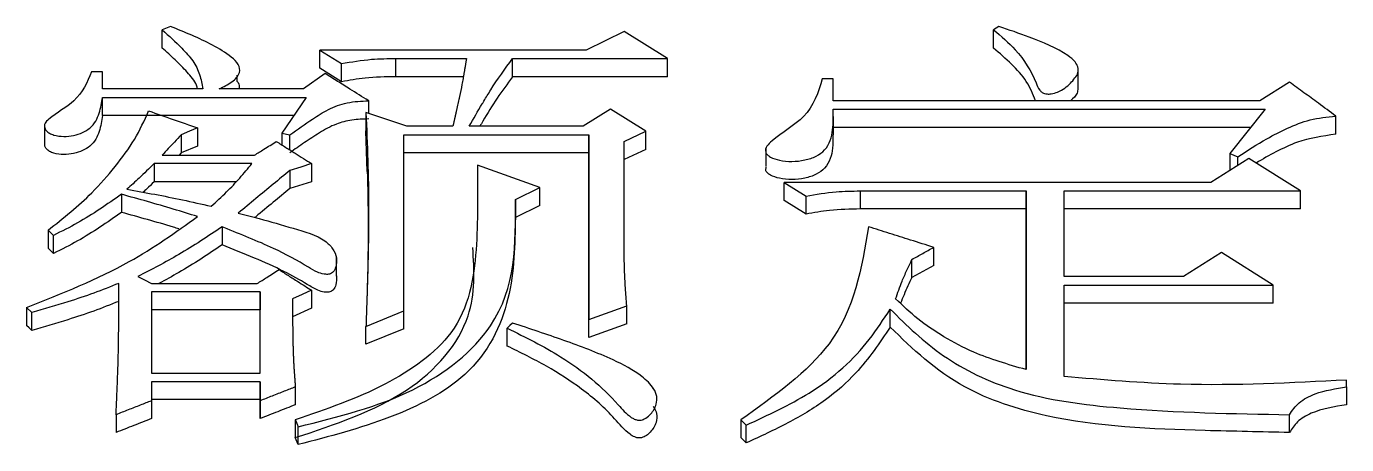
# Model space of a CAD drawing. Header units: millimetres. Extents: x 2344 to 4024, y 1094 to 2282.
# Drawn here: x 2721.33 to 2726.59, y 2091.73 to 2093.39 of the extents above; entities that cross this region are included whole.
import ezdxf

# ---------------------------------------------------------------- set-up
doc = ezdxf.new("R2010")
doc.units = ezdxf.units.MM

msp = doc.modelspace()

# ---------------------------------------------------------------- linework, layer by layer
at = {"color": 7, "linetype": 'Continuous', "lineweight": 25}
for p, q in [((2721.9052, 2093.3942), (2721.8728, 2093.3808)), ((2721.8728, 2093.308), (2721.8728, 2093.3808)), ((2725.2045, 2093.3942), (2725.1829, 2093.3807)), ((2725.1829, 2093.308), (2725.1829, 2093.3807)), ((2723.7117, 2093.374), (2723.5603, 2093.3001)), ((2723.8848, 2093.2665), (2723.7117, 2093.374)), ((2722.5002, 2093.3001), (2722.5867, 2093.2463)), ((2722.5002, 2093.2274), (2722.5002, 2093.3001)), ((2722.1717, 2093.2464), (2722.1717, 2093.2479)), ((2722.5867, 2093.1737), (2722.5002, 2093.2274)), ((2722.5867, 2093.1737), (2722.5867, 2093.2463)), ((2722.803, 2093.2665), (2723.0843, 2093.2665)), ((2722.803, 2093.1939), (2722.803, 2093.2665)), ((2723.2682, 2093.2665), (2723.8848, 2093.2665)), ((2723.2682, 2093.1938), (2723.2682, 2093.2665)), ((2723.8848, 2093.1938), (2723.8848, 2093.2665)), ((2721.6348, 2093.2126), (2721.5915, 2093.2126)), ((2721.6348, 2093.1452), (2721.6348, 2093.2126)), ((2722.1717, 2093.1753), (2722.1717, 2093.1997)), ((2722.5218, 2093.2059), (2722.4353, 2093.1452)), ((2723.072, 2093.1939), (2722.803, 2093.1939)), ((2723.8848, 2093.1938), (2723.2682, 2093.1938)), ((2724.5446, 2093.1856), (2724.5014, 2093.1856)), ((2724.5446, 2093.0979), (2724.5446, 2093.1856)), ((2725.5201, 2093.1469), (2725.5201, 2093.2202)), ((2726.3619, 2093.1722), (2726.243, 2093.0979)), ((2722.035, 2093.1452), (2721.6348, 2093.1452)), ((2722.4353, 2093.1452), (2722.0999, 2093.1452)), ((2721.6348, 2093.039), (2721.6348, 2093.1115)), ((2722.4461, 2093.1115), (2722.3487, 2092.9695)), ((2722.6949, 2093.0471), (2722.6949, 2093.098)), ((2726.243, 2093.0979), (2724.5446, 2093.0979)), ((2722.3964, 2093.039), (2721.6348, 2093.039)), ((2722.8463, 2092.9966), (2722.6841, 2093.0507)), ((2722.6841, 2093.0507), (2722.6841, 2092.9783)), ((2723.6576, 2093.0642), (2723.5494, 2092.9966)), ((2723.7982, 2092.9763), (2723.6576, 2093.0642)), ((2724.5446, 2093.0642), (2726.2646, 2093.0642)), ((2724.5458, 2092.9619), (2724.5458, 2093.0347)), ((2726.2646, 2093.0642), (2726.124, 2092.8882)), ((2726.5459, 2092.9648), (2726.5459, 2093.0371)), ((2721.4038, 2092.9989), (2721.4038, 2092.9262)), ((2721.9485, 2092.9627), (2721.9485, 2092.8905)), ((2722.0134, 2092.9898), (2722.0134, 2092.9175)), ((2722.3487, 2092.9695), (2722.3812, 2092.9627)), ((2722.3487, 2092.9695), (2722.3487, 2092.9221)), ((2722.6887, 2092.8161), (2722.6841, 2092.9783)), ((2722.8355, 2092.9627), (2723.5711, 2092.9627)), ((2722.8355, 2092.2606), (2722.8355, 2092.9627)), ((2723.0302, 2092.9966), (2722.8463, 2092.9966)), ((2723.5494, 2092.9966), (2723.0951, 2092.9966)), ((2723.5711, 2092.9627), (2723.5711, 2092.2263)), ((2723.5711, 2092.8905), (2723.5711, 2092.9627)), ((2723.7117, 2092.9356), (2723.7982, 2092.9763)), ((2723.7982, 2092.904), (2723.7982, 2092.9763)), ((2726.2068, 2092.9918), (2724.5458, 2092.9918)), ((2722.0134, 2092.9175), (2721.9485, 2092.8905)), ((2723.7117, 2092.5207), (2723.7117, 2092.9356)), ((2724.2769, 2092.9092), (2724.2769, 2092.8366)), ((2721.8728, 2092.8814), (2722.2406, 2092.8814)), ((2721.9485, 2092.8905), (2721.94, 2092.8814)), ((2723.5711, 2092.8905), (2722.8355, 2092.8905)), ((2723.5711, 2092.155), (2723.5711, 2092.8905)), ((2723.7982, 2092.904), (2723.7117, 2092.8634)), ((2726.1997, 2092.8678), (2726.0482, 2092.7728)), ((2726.124, 2092.8882), (2726.1564, 2092.8746)), ((2726.124, 2092.8882), (2726.124, 2092.8203)), ((2726.1564, 2092.8407), (2726.1564, 2092.8746)), ((2726.4052, 2092.7388), (2726.1997, 2092.8678)), ((2722.2297, 2092.8475), (2721.8403, 2092.8475)), ((2721.8403, 2092.8475), (2721.8403, 2092.7754)), ((2722.3812, 2092.8204), (2722.3812, 2092.7483)), ((2722.4677, 2092.8475), (2722.4677, 2092.7754)), ((2723.3764, 2092.7524), (2723.1276, 2092.8407)), ((2722.1675, 2092.7754), (2721.8403, 2092.7754)), ((2722.4677, 2092.7754), (2722.3812, 2092.7483)), ((2723.279, 2092.7048), (2723.3764, 2092.7524)), ((2723.3764, 2092.6804), (2723.3764, 2092.7524)), ((2724.3499, 2092.7728), (2724.4365, 2092.7184)), ((2726.0482, 2092.7728), (2724.3499, 2092.7728)), ((2724.3499, 2092.7008), (2724.3499, 2092.7728)), ((2721.7105, 2092.7252), (2721.7105, 2092.6533)), ((2723.279, 2092.7048), (2723.279, 2092.6329)), ((2724.4365, 2092.6465), (2724.3499, 2092.7008)), ((2724.4365, 2092.6465), (2724.4365, 2092.7184)), ((2724.6528, 2092.7388), (2725.3127, 2092.7388)), ((2724.6528, 2092.6669), (2724.6528, 2092.7388)), ((2725.3127, 2092.7388), (2725.3127, 2092.0268)), ((2725.3127, 2092.6669), (2725.3127, 2092.7388)), ((2725.4641, 2092.7388), (2726.4052, 2092.7388)), ((2725.4641, 2092.3977), (2725.4641, 2092.7388)), ((2726.4052, 2092.6668), (2726.4052, 2092.7388)), ((2723.3764, 2092.6804), (2723.279, 2092.6329)), ((2725.3127, 2092.6669), (2724.6528, 2092.6669)), ((2725.3127, 2092.0268), (2725.3127, 2092.6669)), ((2726.4052, 2092.6668), (2725.4641, 2092.6669)), ((2721.4184, 2092.5822), (2721.4401, 2092.5617)), ((2721.4401, 2092.49), (2721.4401, 2092.5617)), ((2724.9449, 2092.4423), (2724.9449, 2092.5139)), ((2726.0915, 2092.4934), (2725.9401, 2092.3977)), ((2726.297, 2092.3634), (2726.0915, 2092.4934)), ((2722.5663, 2092.3996), (2722.5663, 2092.472)), ((2724.8583, 2092.3945), (2724.8583, 2092.4661)), ((2724.9449, 2092.4423), (2724.8583, 2092.3945)), ((2725.9401, 2092.3977), (2725.4641, 2092.3977)), ((2721.8295, 2092.3703), (2722.2514, 2092.3703)), ((2721.8295, 2092.3361), (2721.8295, 2092.013)), ((2722.2622, 2092.3361), (2721.8295, 2092.3361)), ((2722.2622, 2092.013), (2722.2622, 2092.3361)), ((2722.2622, 2092.3361), (2722.2622, 2092.2646)), ((2722.4677, 2092.3429), (2722.4677, 2092.2715)), ((2725.4641, 2092.3634), (2726.297, 2092.3634)), ((2725.4641, 2091.9992), (2725.4641, 2092.3634)), ((2726.297, 2092.292), (2726.297, 2092.3634)), ((2721.6997, 2092.285), (2721.6997, 2092.2989)), ((2723.5711, 2092.2263), (2723.7225, 2092.2812)), ((2723.7225, 2092.2099), (2723.7225, 2092.2812)), ((2726.297, 2092.292), (2725.4641, 2092.292)), ((2721.3319, 2092.2744), (2721.3535, 2092.2538)), ((2721.3319, 2092.2744), (2721.3319, 2092.203)), ((2721.3535, 2092.1825), (2721.3535, 2092.2538)), ((2722.2622, 2092.2646), (2721.8295, 2092.2646)), ((2722.2622, 2092.013), (2722.2622, 2092.2646)), ((2722.4677, 2092.2715), (2722.392, 2092.2373)), ((2722.6841, 2092.1988), (2722.8355, 2092.2606)), ((2722.8355, 2092.1893), (2722.8355, 2092.2606)), ((2723.5711, 2092.155), (2723.5711, 2092.2263)), ((2724.7718, 2092.1962), (2724.7718, 2092.2675)), ((2722.6841, 2092.1276), (2722.6841, 2092.1988)), ((2722.8355, 2092.1893), (2722.6841, 2092.1276)), ((2723.2465, 2092.1207), (2723.2465, 2092.1919)), ((2723.7225, 2092.2099), (2723.5711, 2092.155)), ((2721.8295, 2092.013), (2722.2622, 2092.013)), ((2722.2622, 2091.9785), (2721.8295, 2091.9785)), ((2721.8295, 2091.9785), (2721.8295, 2091.9026)), ((2722.2622, 2091.9026), (2722.2622, 2091.9785)), ((2722.2622, 2091.9785), (2722.2622, 2091.9076)), ((2726.5891, 2091.9578), (2726.5891, 2091.9854)), ((2722.4028, 2091.9578), (2722.4028, 2091.8869)), ((2723.8285, 2091.9517), (2723.8285, 2091.9526)), ((2726.5891, 2091.9578), (2726.5891, 2091.8869)), ((2722.2622, 2091.9076), (2721.8295, 2091.9076)), ((2721.8295, 2091.9026), (2721.8295, 2091.8317)), ((2722.2622, 2091.8317), (2722.2622, 2091.9076)), ((2722.2622, 2091.9026), (2722.2622, 2091.8317)), ((2721.6889, 2091.8473), (2721.6889, 2091.7765)), ((2724.1768, 2091.8266), (2724.1985, 2091.8058)), ((2724.1768, 2091.8266), (2724.1768, 2091.7558)), ((2724.1985, 2091.735), (2724.1985, 2091.8058)), ((2726.3619, 2091.7765), (2726.3619, 2091.8473)), ((2722.4136, 2091.7281), (2722.4028, 2091.7558)), ((2722.4136, 2091.7281), (2722.4136, 2091.7989)), ((2724.1768, 2091.7558), (2724.1985, 2091.735))]:
    msp.add_line(p, q, dxfattribs=at)
at = {"color": 7, "linetype": 'Continuous', "lineweight": 25, "flags": 128}
for points in [[(2723.5603, 2093.3001), (2723.1399, 2093.3001), (2722.5002, 2093.3001)], [(2721.6348, 2093.1115), (2722.0404, 2093.1115), (2722.4461, 2093.1115)], [(2722.0134, 2092.9898), (2721.9809, 2092.9763), (2721.9485, 2092.9627)], [(2722.3812, 2092.9018), (2722.3812, 2092.9154), (2722.3812, 2092.9391), (2722.3812, 2092.9627)], [(2722.4677, 2092.8475), (2722.4244, 2092.8339), (2722.3812, 2092.8204)], [(2722.1108, 2092.5959), (2722.1108, 2092.5639), (2722.1108, 2092.544), (2722.1108, 2092.5241)], [(2721.4184, 2092.5822), (2721.4184, 2092.556), (2721.4184, 2092.5332), (2721.4184, 2092.5105)], [(2721.4401, 2092.49), (2721.4293, 2092.5002), (2721.4184, 2092.5105)], [(2721.7754, 2092.3977), (2721.8025, 2092.384), (2721.8295, 2092.3703)], [(2722.4677, 2092.3429), (2722.4299, 2092.3258), (2722.392, 2092.3087)], [(2721.3535, 2092.1825), (2721.3427, 2092.1928), (2721.3319, 2092.203)], [(2723.2681, 2092.2125), (2723.2573, 2092.2022), (2723.2465, 2092.1919)], [(2722.4028, 2091.8265), (2722.4028, 2091.7978), (2722.4028, 2091.7768), (2722.4028, 2091.7558)]]:
    msp.add_lwpolyline(points, dxfattribs=at)
at = {"color": 7, "linetype": 'Continuous', "lineweight": 25}
for points, knots in [([(2721.8728, 2093.3808), (2721.8993, 2093.3564), (2721.9427, 2093.3165), (2721.9973, 2093.258), (2722.0242, 2093.2024), (2722.0314, 2093.1642), (2722.035, 2093.1452)], [0, 0, 0, 0, 0.3446396, 0.5657566, 0.7835326, 1, 1, 1, 1]), ([(2722.0999, 2093.1452), (2722.1173, 2093.1537), (2722.1513, 2093.1704), (2722.1859, 2093.2058), (2722.1787, 2093.2446), (2722.1382, 2093.2823), (2722.0495, 2093.3357), (2721.9626, 2093.3709), (2721.9052, 2093.3942)], [0, 0, 0, 0, 0.121784, 0.238894, 0.329996, 0.425945, 0.621085, 1, 1, 1, 1]), ([(2725.1829, 2093.3807), (2725.2135, 2093.3549), (2725.2882, 2093.2919), (2725.3389, 2093.206), (2725.3615, 2093.1454), (2725.3755, 2093.1317), (2725.3859, 2093.1264), (2725.3984, 2093.1243), (2725.4167, 2093.1255), (2725.4419, 2093.1326), (2725.4762, 2093.1535), (2725.5031, 2093.1803), (2725.5211, 2093.2096), (2725.5203, 2093.2324), (2725.5077, 2093.2568), (2725.4478, 2093.3028), (2725.3412, 2093.3472), (2725.245, 2093.3803), (2725.2045, 2093.3942)], [0, 0, 0, 0, 0.1375244, 0.3354473, 0.378025, 0.3932997, 0.4036024, 0.4139367, 0.4291013, 0.4551326, 0.490172, 0.5575547, 0.5885238, 0.6196728, 0.649408, 0.6936142, 0.8709566, 1, 1, 1, 1]), ([(2722.0132, 2093.1452), (2722.012, 2093.15), (2722.0056, 2093.174), (2721.9724, 2093.2127), (2721.9247, 2093.261), (2721.8901, 2093.2923), (2721.8728, 2093.308)], [0, 0, 0, 0, 0.076897, 0.381334, 0.690062, 1, 1, 1, 1]), ([(2725.3508, 2093.0979), (2725.3402, 2093.1242), (2725.3193, 2093.1762), (2725.256, 2093.2452), (2725.2074, 2093.2869), (2725.1829, 2093.308)], [0, 0, 0, 0, 0.335668, 0.664858, 1, 1, 1, 1]), ([(2722.5867, 2093.2463), (2722.6265, 2093.253), (2722.6976, 2093.265), (2722.7708, 2093.266), (2722.803, 2093.2665)], [0, 0, 0, 0, 0.558835, 1, 1, 1, 1]), ([(2723.0843, 2093.2665), (2723.084, 2093.2645), (2723.0833, 2093.2606), (2723.0825, 2093.2556), (2723.0817, 2093.2507), (2723.081, 2093.2467), (2723.0804, 2093.2428), (2723.0797, 2093.2388), (2723.079, 2093.2349), (2723.0782, 2093.2299), (2723.0775, 2093.226), (2723.0767, 2093.221), (2723.0758, 2093.2161), (2723.0748, 2093.2102), (2723.0738, 2093.2042), (2723.0728, 2093.1983), (2723.0717, 2093.1924), (2723.0696, 2093.1805), (2723.0648, 2093.1548), (2723.0596, 2093.1291), (2723.0555, 2093.1094), (2723.0538, 2093.1015), (2723.0521, 2093.0936), (2723.05, 2093.0837), (2723.0482, 2093.0758), (2723.0465, 2093.0679), (2723.0451, 2093.062), (2723.044, 2093.0571), (2723.0429, 2093.0522), (2723.042, 2093.0482), (2723.0411, 2093.0443), (2723.0402, 2093.0403), (2723.0393, 2093.0364), (2723.0382, 2093.0314), (2723.0373, 2093.0275), (2723.0362, 2093.0226), (2723.0353, 2093.0186), (2723.0344, 2093.0147), (2723.0335, 2093.0107), (2723.0326, 2093.0068), (2723.0314, 2093.0017), (2723.0307, 2092.9987), (2723.0302, 2092.9966)], [0, 0, 0, 0, 0.021952, 0.043903, 0.054879, 0.07683, 0.087806, 0.098782, 0.120733, 0.131709, 0.15366, 0.164636, 0.186587, 0.208539, 0.23049, 0.252442, 0.274393, 0.296345, 0.384151, 0.559767, 0.581718, 0.60367, 0.647573, 0.669524, 0.713427, 0.735378, 0.75733, 0.779281, 0.790257, 0.812208, 0.823184, 0.83416, 0.856111, 0.867087, 0.889038, 0.900014, 0.921966, 0.932941, 0.943917, 0.965868, 0.976844, 1, 1, 1, 1]), ([(2723.0951, 2092.9966), (2723.1124, 2093.0264), (2723.1317, 2093.0599), (2723.1605, 2093.108), (2723.1975, 2093.1693), (2723.238, 2093.225), (2723.2682, 2093.2665)], [0, 0, 0, 0, 0.3251759, 0.3658228, 0.5284142, 1, 1, 1, 1]), ([(2721.5915, 2093.2126), (2721.5738, 2093.1717), (2721.5416, 2093.0976), (2721.4451, 2093.0469), (2721.4037, 2093.0092), (2721.4029, 2092.9913), (2721.4112, 2092.9777), (2721.4238, 2092.9676), (2721.447, 2092.9586), (2721.4806, 2092.9546), (2721.5206, 2092.9585), (2721.5564, 2092.9704), (2721.5997, 2092.997), (2721.6251, 2093.0482), (2721.6316, 2093.0904), (2721.6348, 2093.1115)], [0, 0, 0, 0, 0.230991, 0.417984, 0.453958, 0.487906, 0.511162, 0.535138, 0.560232, 0.612084, 0.662769, 0.713245, 0.762331, 0.881446, 1, 1, 1, 1]), ([(2722.1711, 2093.1744), (2722.1725, 2093.173), (2722.181, 2093.1647), (2722.1799, 2093.154), (2722.1789, 2093.1452)], [0, 0, 0, 0, 0.171263, 1, 1, 1, 1]), ([(2722.6949, 2093.098), (2722.6699, 2093.1135), (2722.6286, 2093.1393), (2722.5709, 2093.1753), (2722.5382, 2093.1957), (2722.5218, 2093.2059)], [0, 0, 0, 0, 0.432629, 0.716314, 1, 1, 1, 1]), ([(2722.803, 2093.1939), (2722.762, 2093.193), (2722.6887, 2093.1916), (2722.6178, 2093.1792), (2722.5867, 2093.1737)], [0, 0, 0, 0, 0.5610854, 1, 1, 1, 1]), ([(2723.2682, 2093.1938), (2723.247, 2093.1654), (2723.2039, 2093.1075), (2723.1636, 2093.0407), (2723.1416, 2093.0032), (2723.1377, 2092.9966)], [0, 0, 0, 0, 0.442451, 0.900555, 1, 1, 1, 1]), ([(2724.5014, 2093.1856), (2724.4849, 2093.1318), (2724.4552, 2093.0342), (2724.3305, 2092.9663), (2724.2791, 2092.9185), (2724.2722, 2092.8971), (2724.2818, 2092.882), (2724.3001, 2092.87), (2724.3332, 2092.8587), (2724.3809, 2092.8545), (2724.4317, 2092.8604), (2724.4785, 2092.875), (2724.5286, 2092.9137), (2724.5461, 2092.9822), (2724.5451, 2093.0369), (2724.5446, 2093.0642)], [0, 0, 0, 0, 0.230342, 0.416704, 0.453392, 0.487581, 0.504129, 0.522219, 0.561724, 0.611998, 0.663323, 0.713955, 0.762021, 0.881086, 1, 1, 1, 1]), ([(2726.5459, 2093.0371), (2726.5228, 2093.0541), (2726.4806, 2093.0851), (2726.4193, 2093.1301), (2726.3811, 2093.1581), (2726.3619, 2093.1722)], [0, 0, 0, 0, 0.375947, 0.687973, 1, 1, 1, 1]), ([(2725.5193, 2093.1473), (2725.5186, 2093.141), (2725.5166, 2093.1227), (2725.5007, 2093.1077), (2725.4903, 2093.0979)], [0, 0, 0, 0, 0.345967, 1, 1, 1, 1]), ([(2722.3812, 2092.9627), (2722.4111, 2092.9837), (2722.4604, 2093.0183), (2722.5324, 2093.0646), (2722.6082, 2093.0942), (2722.6657, 2093.0967), (2722.6949, 2093.098)], [0, 0, 0, 0, 0.334385, 0.552202, 0.773272, 1, 1, 1, 1]), ([(2721.6348, 2093.039), (2721.6316, 2093.018), (2721.6251, 2092.9758), (2721.5997, 2092.9247), (2721.5564, 2092.8981), (2721.5206, 2092.8863), (2721.4806, 2092.8823), (2721.4471, 2092.8863), (2721.4237, 2092.8954), (2721.4115, 2092.9054), (2721.4038, 2092.9163), (2721.4051, 2092.9235), (2721.4056, 2092.9266)], [0, 0, 0, 0, 0.223965, 0.44903, 0.541825, 0.637278, 0.73315, 0.831226, 0.878675, 0.923993, 0.967934, 1, 1, 1, 1]), ([(2721.4184, 2092.5822), (2721.479, 2092.6306), (2721.5782, 2092.7099), (2721.6862, 2092.8345), (2721.7665, 2092.9426), (2721.8013, 2093.0193), (2721.8187, 2093.0574)], [0, 0, 0, 0, 0.34436, 0.564684, 0.783385, 1, 1, 1, 1]), ([(2721.8187, 2093.0574), (2721.8511, 2093.0462), (2721.916, 2093.0236), (2721.9809, 2093.0011), (2722.0134, 2092.9898)], [0, 0, 0, 0, 0.4999996, 1, 1, 1, 1]), ([(2722.6949, 2093.0255), (2722.6725, 2093.0247), (2722.6281, 2093.0229), (2722.5587, 2093.0056), (2722.499, 2092.9706), (2722.4387, 2092.9315), (2722.4003, 2092.9041), (2722.3812, 2092.8905)], [0, 0, 0, 0, 0.175432, 0.348604, 0.567478, 0.784095, 1, 1, 1, 1]), ([(2722.6841, 2093.0507), (2722.6866, 2092.9873), (2722.6918, 2092.8607), (2722.6947, 2092.7175), (2722.6945, 2092.6357), (2722.6944, 2092.6158), (2722.6944, 2092.6098), (2722.6944, 2092.6038), (2722.6943, 2092.5978), (2722.6943, 2092.5918), (2722.6942, 2092.5839), (2722.6941, 2092.5759), (2722.694, 2092.5679), (2722.6939, 2092.5619), (2722.6939, 2092.5559), (2722.6938, 2092.5499), (2722.6937, 2092.5439), (2722.6936, 2092.5379), (2722.6935, 2092.53), (2722.6933, 2092.522), (2722.6932, 2092.514), (2722.6931, 2092.508), (2722.693, 2092.502), (2722.6929, 2092.496), (2722.6927, 2092.49), (2722.6926, 2092.484), (2722.6925, 2092.478), (2722.6924, 2092.472), (2722.6922, 2092.464), (2722.692, 2092.456), (2722.6918, 2092.448), (2722.6917, 2092.442), (2722.6915, 2092.436), (2722.6913, 2092.43), (2722.6912, 2092.424), (2722.691, 2092.418), (2722.6908, 2092.41), (2722.6906, 2092.402), (2722.6904, 2092.3939), (2722.6902, 2092.3879), (2722.69, 2092.3819), (2722.6899, 2092.3759), (2722.6897, 2092.3699), (2722.6895, 2092.3639), (2722.6893, 2092.3579), (2722.6891, 2092.3519), (2722.6889, 2092.3439), (2722.6886, 2092.3358), (2722.6884, 2092.3278), (2722.6882, 2092.3218), (2722.688, 2092.3158), (2722.6878, 2092.3098), (2722.6876, 2092.3038), (2722.6874, 2092.2977), (2722.6872, 2092.2897), (2722.6869, 2092.2817), (2722.6866, 2092.2737), (2722.6864, 2092.2676), (2722.6862, 2092.2616), (2722.686, 2092.2556), (2722.6858, 2092.2496), (2722.6856, 2092.2435), (2722.6854, 2092.2375), (2722.6851, 2092.2295), (2722.6848, 2092.2214), (2722.6846, 2092.2134), (2722.6843, 2092.2065), (2722.6842, 2092.2017), (2722.6841, 2092.1988)], [0, 0, 0, 0, 0.22469, 0.449389, 0.505561, 0.512583, 0.519604, 0.526626, 0.533648, 0.540669, 0.547691, 0.561734, 0.568755, 0.575777, 0.582798, 0.58982, 0.596841, 0.603863, 0.610884, 0.624928, 0.631949, 0.638971, 0.645992, 0.653014, 0.660035, 0.667057, 0.674078, 0.6811, 0.688121, 0.702165, 0.709186, 0.716208, 0.723229, 0.730251, 0.737272, 0.744294, 0.751315, 0.765358, 0.77238, 0.779401, 0.786423, 0.793445, 0.800466, 0.807488, 0.814509, 0.821531, 0.828552, 0.842595, 0.849617, 0.856638, 0.86366, 0.870682, 0.877703, 0.884725, 0.891746, 0.905789, 0.912811, 0.919832, 0.926854, 0.933875, 0.940897, 0.947918, 0.95494, 0.961962, 0.976005, 0.983026, 0.990048, 1, 1, 1, 1]), ([(2726.1564, 2092.8746), (2726.194, 2092.8994), (2726.2561, 2092.9404), (2726.3527, 2092.9892), (2726.4423, 2093.0263), (2726.5112, 2093.0335), (2726.5458, 2093.0371)], [0, 0, 0, 0, 0.334836, 0.553745, 0.775373, 1, 1, 1, 1]), ([(2721.9485, 2092.9627), (2721.9394, 2092.953), (2721.9222, 2092.9345), (2721.8969, 2092.9074), (2721.8808, 2092.8901), (2721.8728, 2092.8814)], [0, 0, 0, 0, 0.361282, 0.680641, 1, 1, 1, 1]), ([(2724.5437, 2092.9619), (2724.5439, 2092.9445), (2724.5443, 2092.8997), (2724.5285, 2092.8415), (2724.4785, 2092.8028), (2724.4317, 2092.7883), (2724.3809, 2092.7824), (2724.3333, 2092.7866), (2724.2999, 2092.7979), (2724.2821, 2092.8099), (2724.2737, 2092.8213), (2724.2768, 2092.829), (2724.2784, 2092.833)], [0, 0, 0, 0, 0.155828, 0.400477, 0.499289, 0.603425, 0.70901, 0.812432, 0.89368, 0.93087, 0.964878, 1, 1, 1, 1]), ([(2726.5458, 2092.9648), (2726.4932, 2092.9568), (2726.4069, 2092.9437), (2726.3077, 2092.8944), (2726.2539, 2092.8657), (2726.2291, 2092.8496), (2726.2289, 2092.8495)], [0, 0, 0, 0, 0.438916, 0.719527, 0.99737, 1, 1, 1, 1]), ([(2722.2406, 2092.8814), (2722.253, 2092.8893), (2722.2737, 2092.9022), (2722.3025, 2092.9203), (2722.3189, 2092.9305), (2722.3271, 2092.9356)], [0, 0, 0, 0, 0.4326487, 0.7163239, 1, 1, 1, 1]), ([(2722.3271, 2092.9356), (2722.3396, 2092.9278), (2722.3645, 2092.9122), (2722.4114, 2092.8828), (2722.4458, 2092.8613), (2722.4677, 2092.8475)], [0, 0, 0, 0, 0.2662424, 0.5324848, 1, 1, 1, 1]), ([(2721.8403, 2092.8475), (2721.8305, 2092.8378), (2721.8108, 2092.8185), (2721.7752, 2092.7843), (2721.7484, 2092.7603), (2721.7321, 2092.7456)], [0, 0, 0, 0, 0.280921, 0.561854, 1, 1, 1, 1]), ([(2722.0675, 2092.6776), (2722.0883, 2092.6965), (2722.1285, 2092.733), (2722.1825, 2092.7899), (2722.214, 2092.8283), (2722.2297, 2092.8475)], [0, 0, 0, 0, 0.349925, 0.674457, 1, 1, 1, 1]), ([(2722.3812, 2092.8204), (2722.3591, 2092.8022), (2722.3139, 2092.7648), (2722.2454, 2092.7081), (2722.1989, 2092.6696), (2722.1757, 2092.6504)], [0, 0, 0, 0, 0.321741, 0.660871, 1, 1, 1, 1]), ([(2723.1276, 2092.8407), (2723.1291, 2092.7296), (2723.1323, 2092.5076), (2723.0804, 2092.1778), (2722.7651, 2091.9517), (2722.5252, 2091.8688), (2722.4028, 2091.8265)], [0, 0, 0, 0, 0.273656, 0.546764, 0.768873, 1, 1, 1, 1]), ([(2722.6894, 2092.8189), (2722.691, 2092.7515), (2722.6933, 2092.6505), (2722.6923, 2092.477), (2722.6905, 2092.4048), (2722.6895, 2092.3647)], [0, 0, 0, 0, 0.471599, 0.706014, 1, 1, 1, 1]), ([(2721.8403, 2092.7754), (2721.8305, 2092.7657), (2721.8163, 2092.7515), (2721.8015, 2092.7376), (2721.7969, 2092.7332)], [0, 0, 0, 0, 0.685137, 1, 1, 1, 1]), ([(2721.7105, 2092.7252), (2721.6819, 2092.7053), (2721.6254, 2092.6661), (2721.5369, 2092.6098), (2721.4724, 2092.5778), (2721.4401, 2092.5617)], [0, 0, 0, 0, 0.3384511, 0.6681197, 1, 1, 1, 1]), ([(2722.0134, 2092.6367), (2721.9813, 2092.6466), (2721.9151, 2092.6669), (2721.8142, 2092.6965), (2721.7451, 2092.7157), (2721.7105, 2092.7252)], [0, 0, 0, 0, 0.320379, 0.660141, 1, 1, 1, 1]), ([(2721.7321, 2092.7456), (2721.8062, 2092.7322), (2721.9189, 2092.7117), (2722.0295, 2092.6863), (2722.0675, 2092.6776)], [0, 0, 0, 0, 0.6569803, 1, 1, 1, 1]), ([(2722.3812, 2092.7483), (2722.3591, 2092.7301), (2722.3138, 2092.6928), (2722.2674, 2092.6544), (2722.243, 2092.6342), (2722.2418, 2092.6332)], [0, 0, 0, 0, 0.47479, 0.974676, 1, 1, 1, 1]), ([(2722.4136, 2091.7989), (2722.573, 2091.8387), (2722.8834, 2091.9162), (2723.2833, 2092.2391), (2723.2806, 2092.5294), (2723.279, 2092.7048)], [0, 0, 0, 0, 0.294377, 0.573566, 1, 1, 1, 1]), ([(2724.4365, 2092.7184), (2724.4762, 2092.7252), (2724.5474, 2092.7373), (2724.6205, 2092.7383), (2724.6528, 2092.7388)], [0, 0, 0, 0, 0.558835, 1, 1, 1, 1]), ([(2721.7105, 2092.6533), (2721.682, 2092.6334), (2721.6256, 2092.594), (2721.5369, 2092.538), (2721.4724, 2092.506), (2721.4401, 2092.49)], [0, 0, 0, 0, 0.3386468, 0.6682986, 1, 1, 1, 1]), ([(2721.939, 2092.5877), (2721.9317, 2092.5899), (2721.8904, 2092.6027), (2721.8141, 2092.6245), (2721.7451, 2092.6437), (2721.7105, 2092.6533)], [0, 0, 0, 0, 0.097268, 0.548576, 1, 1, 1, 1]), ([(2722.1757, 2092.6504), (2722.2036, 2092.6433), (2722.2773, 2092.6247), (2722.3922, 2092.5899), (2722.5047, 2092.5589), (2722.5541, 2092.5092), (2722.5692, 2092.4727), (2722.5665, 2092.4408), (2722.5578, 2092.4197), (2722.5474, 2092.4107), (2722.5395, 2092.4073), (2722.5292, 2092.4059), (2722.5121, 2092.4076), (2722.4851, 2092.4162), (2722.4226, 2092.455), (2722.3038, 2092.5197), (2722.182, 2092.5663), (2722.1134, 2092.5948), (2722.1108, 2092.5959)], [0, 0, 0, 0, 0.080829, 0.213073, 0.345773, 0.395058, 0.444233, 0.491132, 0.518332, 0.527917, 0.53551, 0.543103, 0.555865, 0.581938, 0.622671, 0.782526, 0.991638, 1, 1, 1, 1]), ([(2724.6528, 2092.6669), (2724.6117, 2092.666), (2724.5385, 2092.6646), (2724.4676, 2092.652), (2724.4365, 2092.6465)], [0, 0, 0, 0, 0.561085, 1, 1, 1, 1]), ([(2721.3319, 2092.2744), (2721.4736, 2092.3306), (2721.7248, 2092.4301), (2721.9258, 2092.574), (2722.0134, 2092.6367)], [0, 0, 0, 0, 0.5642098, 1, 1, 1, 1]), ([(2722.1108, 2092.5959), (2722.0545, 2092.5581), (2721.9736, 2092.5037), (2721.8583, 2092.4403), (2721.803, 2092.4119), (2721.7754, 2092.3977)], [0, 0, 0, 0, 0.532376, 0.766064, 1, 1, 1, 1]), ([(2723.279, 2092.6329), (2723.2773, 2092.5255), (2723.2739, 2092.3104), (2723.1294, 2092.0031), (2722.7811, 2091.8235), (2722.5374, 2091.7603), (2722.4136, 2091.7281)], [0, 0, 0, 0, 0.271412, 0.543735, 0.768302, 1, 1, 1, 1]), ([(2724.6852, 2092.5958), (2724.6581, 2092.432), (2724.6091, 2092.1353), (2724.3106, 2091.9221), (2724.1768, 2091.8266)], [0, 0, 0, 0, 0.551895, 1, 1, 1, 1]), ([(2724.9449, 2092.5139), (2724.9142, 2092.5236), (2724.8556, 2092.5421), (2724.769, 2092.5694), (2724.7132, 2092.587), (2724.6852, 2092.5958)], [0, 0, 0, 0, 0.354383, 0.677192, 1, 1, 1, 1]), ([(2722.1108, 2092.5241), (2722.0547, 2092.4861), (2721.9747, 2092.4319), (2721.8862, 2092.3845), (2721.8597, 2092.3703)], [0, 0, 0, 0, 0.700787, 1, 1, 1, 1]), ([(2722.5661, 2092.4), (2722.5664, 2092.3882), (2722.5669, 2092.3695), (2722.558, 2092.3487), (2722.548, 2092.3395), (2722.5402, 2092.3359), (2722.53, 2092.3344), (2722.5134, 2092.3359), (2722.4839, 2092.3448), (2722.4348, 2092.3771), (2722.3527, 2092.4218), (2722.2378, 2092.4732), (2722.1541, 2092.5067), (2722.1108, 2092.5241)], [0, 0, 0, 0, 0.082308, 0.1312, 0.148471, 0.162293, 0.176133, 0.198356, 0.243248, 0.33149, 0.526018, 0.754923, 1, 1, 1, 1]), ([(2722.4028, 2091.7558), (2722.5612, 2091.8086), (2722.8685, 2091.9111), (2723.1264, 2092.2157), (2723.1148, 2092.4217), (2723.1097, 2092.5137)], [0, 0, 0, 0, 0.370667, 0.719175, 1, 1, 1, 1]), ([(2723.7225, 2092.2812), (2723.7207, 2092.305), (2723.7169, 2092.3525), (2723.713, 2092.4324), (2723.7122, 2092.4884), (2723.7117, 2092.5207)], [0, 0, 0, 0, 0.29749, 0.594994, 1, 1, 1, 1]), ([(2724.8583, 2092.4661), (2724.8728, 2092.4741), (2724.9016, 2092.49), (2724.9305, 2092.5059), (2724.9449, 2092.5139)], [0, 0, 0, 0, 0.4999983, 1, 1, 1, 1]), ([(2724.7934, 2092.3086), (2724.8015, 2092.3322), (2724.8146, 2092.3706), (2724.838, 2092.4228), (2724.8516, 2092.4516), (2724.8583, 2092.4661)], [0, 0, 0, 0, 0.443144, 0.721519, 1, 1, 1, 1]), ([(2722.2514, 2092.3703), (2722.2639, 2092.3782), (2722.2845, 2092.3913), (2722.3134, 2092.4096), (2722.3297, 2092.4199), (2722.3379, 2092.4251)], [0, 0, 0, 0, 0.432649, 0.716324, 1, 1, 1, 1]), ([(2722.3379, 2092.4251), (2722.3504, 2092.4172), (2722.3754, 2092.4014), (2722.4186, 2092.374), (2722.4494, 2092.3545), (2722.4677, 2092.3429)], [0, 0, 0, 0, 0.288429, 0.576858, 1, 1, 1, 1]), ([(2724.8583, 2092.3945), (2724.8474, 2092.3715), (2724.8312, 2092.3374), (2724.8173, 2092.3027), (2724.8127, 2092.2913)], [0, 0, 0, 0, 0.672169, 1, 1, 1, 1]), ([(2721.6997, 2092.3703), (2721.6667, 2092.3571), (2721.6008, 2092.3306), (2721.4846, 2092.2925), (2721.4016, 2092.268), (2721.3535, 2092.2538)], [0, 0, 0, 0, 0.296607, 0.593255, 1, 1, 1, 1]), ([(2721.6889, 2091.8473), (2721.6892, 2091.8549), (2721.6899, 2091.8702), (2721.6907, 2091.8893), (2721.6914, 2091.9045), (2721.6919, 2091.916), (2721.6923, 2091.9255), (2721.6927, 2091.935), (2721.6933, 2091.9483), (2721.694, 2091.9674), (2721.6947, 2091.9864), (2721.6954, 2092.0055), (2721.696, 2092.0207), (2721.6966, 2092.0397), (2721.697, 2092.0549), (2721.6975, 2092.0739), (2721.6979, 2092.0891), (2721.6982, 2092.1043), (2721.6985, 2092.1195), (2721.6988, 2092.1347), (2721.699, 2092.1537), (2721.6992, 2092.167), (2721.6993, 2092.1803), (2721.6994, 2092.1879), (2721.6995, 2092.1974), (2721.6995, 2092.205), (2721.6996, 2092.2125), (2721.6996, 2092.2201), (2721.6997, 2092.2277), (2721.6997, 2092.2372), (2721.6997, 2092.2448), (2721.6997, 2092.2542), (2721.6998, 2092.2618), (2721.6998, 2092.2713), (2721.6998, 2092.2789), (2721.6998, 2092.2864), (2721.6998, 2092.294), (2721.6998, 2092.3016), (2721.6998, 2092.3111), (2721.6998, 2092.3186), (2721.6998, 2092.3281), (2721.6998, 2092.3347), (2721.6997, 2092.3404), (2721.6997, 2092.3442), (2721.6997, 2092.348), (2721.6997, 2092.3527), (2721.6997, 2092.3565), (2721.6997, 2092.361), (2721.6997, 2092.3653), (2721.6997, 2092.3686), (2721.6997, 2092.3703)], [0, 0, 0, 0, 0.043584, 0.087168, 0.10896, 0.130753, 0.152545, 0.163441, 0.185233, 0.228817, 0.272401, 0.294193, 0.337777, 0.35957, 0.403154, 0.424946, 0.46853, 0.490322, 0.512114, 0.555699, 0.577491, 0.621075, 0.631971, 0.653763, 0.664659, 0.686451, 0.697347, 0.708243, 0.730035, 0.740931, 0.762723, 0.773619, 0.795412, 0.806308, 0.8281, 0.838996, 0.849892, 0.871684, 0.88258, 0.904372, 0.915268, 0.93706, 0.942508, 0.947956, 0.958852, 0.9643, 0.975196, 0.980644, 0.990322, 1, 1, 1, 1]), ([(2721.6997, 2092.2989), (2721.6667, 2092.2856), (2721.6008, 2092.2591), (2721.4844, 2092.2213), (2721.4015, 2092.1967), (2721.3535, 2092.1825)], [0, 0, 0, 0, 0.2967204, 0.593461, 1, 1, 1, 1]), ([(2722.392, 2092.3087), (2722.3919, 2092.2698), (2722.3918, 2092.2286), (2722.3923, 2092.1849), (2722.3924, 2092.1776), (2722.3925, 2092.1703), (2722.3926, 2092.163), (2722.3927, 2092.1569), (2722.3928, 2092.1508), (2722.3929, 2092.146), (2722.393, 2092.1399), (2722.3932, 2092.1338), (2722.3934, 2092.1241), (2722.3937, 2092.1143), (2722.394, 2092.1046), (2722.3943, 2092.0973), (2722.3945, 2092.09), (2722.3949, 2092.0803), (2722.3953, 2092.0717), (2722.3957, 2092.0632), (2722.3959, 2092.0584), (2722.3962, 2092.0523), (2722.3966, 2092.0462), (2722.3971, 2092.0364), (2722.3977, 2092.0267), (2722.3986, 2092.0145), (2722.3992, 2092.0048), (2722.4001, 2091.9926), (2722.4009, 2091.9829), (2722.4018, 2091.9705), (2722.4024, 2091.9629), (2722.4028, 2091.9578)], [0, 0, 0, 0, 0.332695, 0.353489, 0.374282, 0.395075, 0.415869, 0.436662, 0.447059, 0.467852, 0.478249, 0.499042, 0.519836, 0.561423, 0.582216, 0.603009, 0.623803, 0.644596, 0.686183, 0.69658, 0.717373, 0.72777, 0.748563, 0.769356, 0.810943, 0.831737, 0.873323, 0.894117, 0.935704, 0.956497, 1, 1, 1, 1]), ([(2725.3127, 2092.0268), (2725.2411, 2092.0476), (2725.124, 2092.0817), (2724.9841, 2092.1563), (2724.879, 2092.2272), (2724.8218, 2092.2816), (2724.7934, 2092.3086)], [0, 0, 0, 0, 0.34637, 0.567178, 0.784978, 1, 1, 1, 1]), ([(2724.1985, 2091.8058), (2724.2848, 2091.8457), (2724.426, 2091.9109), (2724.5874, 2092.0303), (2724.6917, 2092.1455), (2724.7452, 2092.2269), (2724.7718, 2092.2675)], [0, 0, 0, 0, 0.347372, 0.56793, 0.785018, 1, 1, 1, 1]), ([(2724.7719, 2092.2675), (2724.8378, 2092.2028), (2724.9703, 2092.0726), (2725.2847, 2091.9193), (2725.7688, 2091.8579), (2726.1373, 2091.8513), (2726.3619, 2091.8473)], [0, 0, 0, 0, 0.189312, 0.380663, 0.622562, 1, 1, 1, 1]), ([(2723.2465, 2092.1919), (2723.3195, 2092.1558), (2723.4897, 2092.0716), (2723.6439, 2091.9426), (2723.7218, 2091.8478), (2723.7519, 2091.8298), (2723.764, 2091.8255), (2723.7757, 2091.825), (2723.7872, 2091.8276), (2723.803, 2091.8355), (2723.8244, 2091.8557), (2723.8415, 2091.8854), (2723.8449, 2091.9206), (2723.8271, 2091.96), (2723.7721, 2092.0135), (2723.6486, 2092.0782), (2723.4722, 2092.1445), (2723.3363, 2092.1898), (2723.2681, 2092.2125)], [0, 0, 0, 0, 0.163054, 0.3801016, 0.4338943, 0.4429487, 0.4520876, 0.4580059, 0.4639132, 0.4738466, 0.4929621, 0.5283931, 0.555625, 0.5828501, 0.6338445, 0.7244784, 0.8619279, 1, 1, 1, 1]), ([(2724.7718, 2092.1962), (2724.7297, 2092.1336), (2724.6598, 2092.0298), (2724.5173, 2091.902), (2724.3659, 2091.8116), (2724.2545, 2091.7607), (2724.1985, 2091.735)], [0, 0, 0, 0, 0.332711, 0.551426, 0.774321, 1, 1, 1, 1]), ([(2726.3619, 2091.7765), (2726.2499, 2091.7788), (2725.9259, 2091.7856), (2725.4759, 2091.8033), (2725.0234, 2091.9524), (2724.8615, 2092.1093), (2724.7719, 2092.1962)], [0, 0, 0, 0, 0.18828, 0.544715, 0.747801, 1, 1, 1, 1]), ([(2723.8278, 2091.8812), (2723.8335, 2091.8715), (2723.8457, 2091.8508), (2723.8414, 2091.8137), (2723.8245, 2091.7854), (2723.8043, 2091.7662), (2723.7908, 2091.7579), (2723.7766, 2091.7543), (2723.7651, 2091.7546), (2723.7506, 2091.7593), (2723.715, 2091.7826), (2723.6586, 2091.8541), (2723.5516, 2091.9481), (2723.4045, 2092.0433), (2723.2995, 2092.0948), (2723.2465, 2092.1207)], [0, 0, 0, 0, 0.046163, 0.098158, 0.160107, 0.179858, 0.204104, 0.21503, 0.226044, 0.23927, 0.264226, 0.376378, 0.598998, 0.797949, 1, 1, 1, 1]), ([(2726.5891, 2091.9854), (2726.3686, 2091.9739), (2725.9926, 2091.9543), (2725.6187, 2091.9861), (2725.4641, 2091.9992)], [0, 0, 0, 0, 0.586461, 1, 1, 1, 1]), ([(2722.4028, 2091.9578), (2722.3881, 2091.9521), (2722.3573, 2091.94), (2722.3104, 2091.9216), (2722.2783, 2091.9089), (2722.2622, 2091.9026)], [0, 0, 0, 0, 0.3137275, 0.6568637, 1, 1, 1, 1]), ([(2726.3619, 2091.8473), (2726.3731, 2091.8641), (2726.3958, 2091.8984), (2726.4768, 2091.9401), (2726.5462, 2091.9511), (2726.5891, 2091.9578)], [0, 0, 0, 0, 0.268929, 0.548046, 1, 1, 1, 1]), ([(2721.8295, 2091.9026), (2721.8148, 2091.8968), (2721.784, 2091.8847), (2721.7371, 2091.8663), (2721.705, 2091.8536), (2721.6889, 2091.8473)], [0, 0, 0, 0, 0.313727, 0.656864, 1, 1, 1, 1]), ([(2722.4028, 2091.8869), (2722.3794, 2091.8777), (2722.3325, 2091.8593), (2722.2856, 2091.8409), (2722.2622, 2091.8317)], [0, 0, 0, 0, 0.5, 1, 1, 1, 1]), ([(2726.5891, 2091.8869), (2726.54, 2091.879), (2726.4668, 2091.8672), (2726.3906, 2091.8216), (2726.3712, 2091.7911), (2726.3619, 2091.7765)], [0, 0, 0, 0, 0.513979, 0.766535, 1, 1, 1, 1]), ([(2721.8295, 2091.8317), (2721.8061, 2091.8225), (2721.7592, 2091.8041), (2721.7123, 2091.7857), (2721.6889, 2091.7765)], [0, 0, 0, 0, 0.5, 1, 1, 1, 1]), ([(2722.4028, 2091.8265), (2722.4046, 2091.8219), (2722.4082, 2091.8127), (2722.4118, 2091.8035), (2722.4136, 2091.7989)], [0, 0, 0, 0, 0.499988, 1, 1, 1, 1])]:
    msp.add_open_spline(points, degree=3, knots=knots, dxfattribs=at)

doc.saveas('drawing.dxf')
